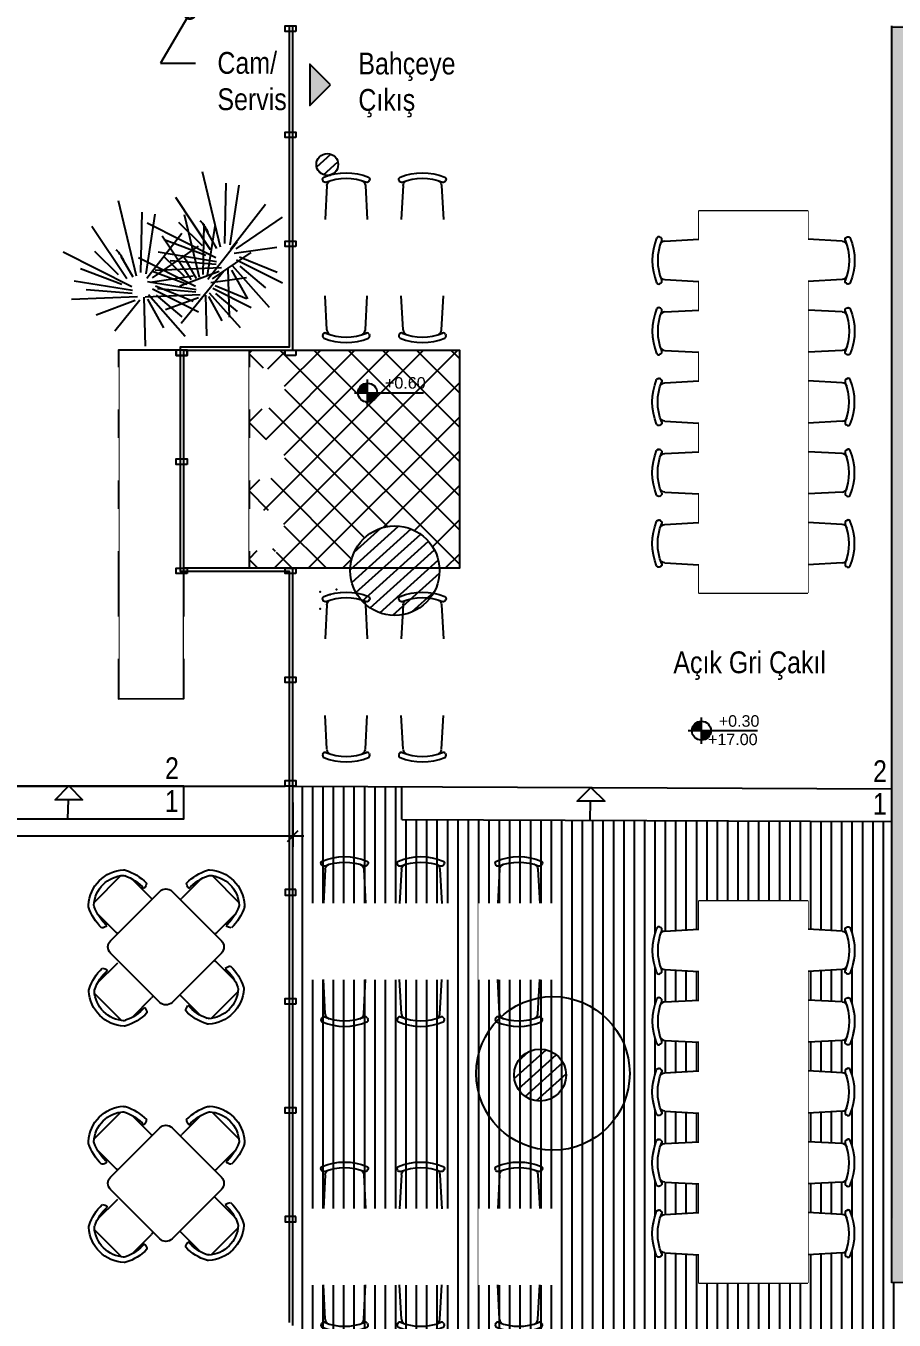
# Model space of a CAD drawing. Header units: millimetres. Extents: x 527230 to 534999, y 4569494 to 4575436.
# Drawn here: x 530086 to 530883, y 4571539 to 4572726 of the extents above; entities that cross this region are included whole.
import ezdxf
from ezdxf import colors
from ezdxf.entities.mleader import LeaderData, LeaderLine
from ezdxf.enums import TextEntityAlignment as Align
from ezdxf.math import Vec2, Vec3

# ---------------------------------------------------------------- set-up
doc = ezdxf.new("R2010")
doc.units = ezdxf.units.MM
doc.set_wipeout_variables(frame=1)
doc.layers.get('0').update_dxf_attribs({"lineweight": 0})
doc.layers.add('gor20', color=142, linetype='Continuous', lineweight=20)
for name, color, linetype in [('HM-A-Merdiven', 55, 'Continuous'), ('HM-A-MobilyaHareketli', 146, 'Continuous'), ('HM-A-MobilyaSabit', 33, 'Continuous'), ('HM-L-Agac', 76, 'Continuous'), ('HM-L-AgacMevcut', 63, 'Continuous'), ('HM-M-Cam', 10, 'Continuous'), ('HM-S-Ahsap', 42, 'Continuous'), ('HM-X-CizgiGorunusM', 9, 'Continuous'), ('HM-X-EtiketKot', 1, 'Continuous'), ('HM-X-EtiketMahal', 12, 'Continuous'), ('HM-X-TaramaGorunusArka', 250, 'Continuous'), ('HM-X-TaramaGorunusOn', 251, 'Continuous'), ('HM-X-Yazi', 61, 'Continuous')]:
    doc.layers.add(name, color=color, linetype=linetype)
doc.layers.add('HM-X-Olcu', color=7, linetype='Continuous', true_color=0xfa0000)
doc.styles.add('HM-100', font='arial.ttf', dxfattribs={"height": 20})
doc.linetypes.add('ZIGZAG', pattern='A,0.00254,-5.08,[131,ltypeshp.shx,S=5.08,R=0,X=-5.08,Y=0],-10.16,[131,ltypeshp.shx,S=5.08,R=180,X=5.08,Y=0],-5.08', length=20.32254)
doc.dimstyles.new('HM-100', dxfattribs={"dimscale": 100, "dimtxt": 20, "dimasz": 0.1, "dimexe": 0.1, "dimexo": 0.1, "dimgap": 0.1, "dimtad": 1, "dimdec": 0, "dimzin": 3, "dimdsep": 46, "dimtxsty": 'HM-100', "dimblk": 'OBLIQUE', "dimcen": 0, "dimdle": 0.1, "dimclrd": 256, "dimclre": 256, "dimclrt": 256, "dimadec": 1, "dimazin": 0, "dimtfac": 0.75, "dimtdec": 0, "dimtix": 1, "dimtmove": 2, "dimatfit": 2, "dimldrblk": 'DOT', "dimfxl": 1, "dimfrac": 1, "dimtolj": 1, "dimtzin": 0, "dimlwd": -1, "dimlwe": -1, "dimarcsym": 0})
pattern_1 = [(42, (12999.2995, 0), (-6.373469026, 7.078454463), [])]

# ---------------------------------------------------------------- blocks, each defined once
blk = doc.blocks.new('*U21')
for p, q in [((0, -151), (0, 151)), ((-151, 0), (643, 0))]:
    blk.add_line(p, q)
at = {"const_width": 109}
for points in [[(0, 54, 0.414214), (-54, 0, 0.414214)], [(0, -54, 0.414214), (54, 0, 0.414214)]]:
    blk.add_lwpolyline(points, format="xyb", dxfattribs=at)
blk.add_circle((0, 0), 109)
at = {"style": 'HM-100'}
for tag, p in [('%%P0.00', (666, 45)), ('-0.07', (645, -166))]:
    blk.add_attdef(tag, text='', height=132, dxfattribs=at).set_placement(p, align=Align.RIGHT)
blk = doc.blocks.new('4 kisilik kare masa')
at = {"linetype": 'Continuous'}
for p, q in [((14.7, 74.6), (-20.3, 74.6)), ((-25.2, 65.3), (-25.2, 40.4)), ((19.7, 65.5), (19.7, 40.4)), ((-79.7, 17.7), (-79.7, -17.2)), ((-70.6, 22.7), (-45.6, 22.7)), ((63.9, 22.5), (38.8, 22.5)), ((73, -17.5), (73, 17.4)), ((-70.5, -22.2), (-45.6, -22.2)), ((63.9, -22.5), (38.8, -22.5)), ((-26, -67.5), (-26, -42.4)), ((18.9, -67.3), (18.9, -42.4)), ((-21, -76.6), (13.9, -76.6))]:
    blk.add_line(p, q, dxfattribs=at)
blk.add_lwpolyline([(36.8, -33.2), (36.8, 30.8, 0.414214), (28.8, 38.8), (-35.2, 38.8, 0.414214), (-43.2, 30.8), (-43.2, -33.2, 0.414214), (-35.2, -41.2), (28.8, -41.2, 0.414214)], format="xyb", close=True)
for centre, radius, start, end in [((-2.8, 51.4), 34, 47.849, 132.151), ((14.2, 54.2), 46, 152.7553, 181.2424), ((14.2, 54.2), 41, 154.2293, 184.1971), ((-22.2, 72.9), 5, 132.151, 152.7553), ((-18.2, 69.8), 5, 130.0067, 154.2293), ((-2.8, 51.4), 29, 47.849, 132.151), ((12.7, 69.8), 5, 26.1795, 49.9514), ((-19.1, 54.2), 40.4, 355.7459, 26.1795), ((16.7, 72.9), 5, 27.6458, 47.849), ((-19.1, 54.2), 45.4, 358.7472, 27.6458), ((-26.5, 59.2), 8, 228.5518, 266.4874), ((21, 59.2), 8, 273.5607, 311.4877), ((-20.2, 40.4), 5, 180, 194.7901), ((14.7, 40.4), 5, 340.4236, 360), ((-78.1, 19.7), 5, 117.6458, 137.849), ((-59.3, -16.1), 45.4, 88.7472, 117.6458), ((-59.3, -16.1), 40.4, 85.7459, 116.1795), ((-64.3, 24), 8, 3.5607, 41.4877), ((57.6, 23.6), 8, 138.5518, 176.4874), ((52.6, -17), 41, 64.2293, 94.1971), ((52.6, -17), 46, 62.7553, 91.2424), ((71.3, 19.4), 5, 42.151, 62.7553), ((-56.6, 0.3), 34, 137.849, 222.151), ((-56.6, 0.3), 29, 137.849, 222.151), ((-75, 15.7), 5, 116.1795, 139.9514), ((-45.6, 17.7), 5, 61.4198, 90), ((38.8, 17.4), 5, 90, 113.7544), ((68.2, 15.4), 5, 40.0067, 64.2293), ((49.8, -0.1), 29, 317.849, 42.151), ((49.8, -0.1), 34, 317.849, 42.151), ((-78.1, -19.2), 5, 222.151, 242.7553), ((-59.3, 17.2), 46, 242.7553, 271.2424), ((-75, -15.2), 5, 220.0067, 244.2293), ((-59.3, 17.2), 41, 244.2293, 274.1971), ((-45.6, -17.2), 5, 270, 281.3582), ((38.8, -17.5), 5, 259.7652, 270), ((52.6, 16.3), 40.4, 265.7459, 296.1795), ((68.2, -15.5), 5, 296.1795, 319.9514), ((71.3, -19.5), 5, 297.6458, 317.849), ((-64.3, -23.4), 8, 318.5518, 356.4874), ((57.6, -23.8), 8, 183.5607, 221.4877), ((52.6, 16.3), 45.4, 268.7472, 297.6458), ((-21, -42.4), 5, 162.1635, 180), ((13.9, -42.4), 5, 360, 13.9103), ((-27.3, -61.2), 8, 93.5607, 131.4877), ((12.8, -56.2), 45.4, 178.7472, 207.6458), ((12.8, -56.2), 40.4, 175.7459, 206.1795), ((-20.5, -56.2), 41, 334.2293, 4.1971), ((-20.5, -56.2), 46, 332.7553, 1.2424), ((20.2, -61.2), 8, 48.5518, 86.4874), ((-23, -74.9), 5, 207.6458, 227.849), ((-3.5, -53.4), 34, 227.849, 312.151), ((-19, -71.8), 5, 206.1795, 229.9514), ((-3.5, -53.4), 29, 227.849, 312.151), ((11.9, -71.8), 5, 310.0067, 334.2293), ((15.9, -74.9), 5, 312.151, 332.7553)]:
    blk.add_arc(centre, radius, start, end, dxfattribs=at)
blk = doc.blocks.new('10x5')
blk.add_lwpolyline([(125100.482784, -29564.913298), (125090.482784, -29564.913298), (125090.482784, -29569.913298), (125100.482784, -29569.913298)], close=True)
blk = doc.blocks.new('_DotSmall')
at = {"layer": 'gor20', "color": 0, "const_width": 0.5}
blk.add_lwpolyline([(-0.0625, 0, 1), (0.0625, 0, 1)], format="xyb", close=True, dxfattribs=at)
blk = doc.blocks.new('agac2')
for p, q in [((3334.01, -7981.29), (3333.42, -7931.07)), ((3330.76, -7975.97), (3310.1, -7940.52)), ((3326.33, -7980.99), (3287.37, -7948.79)), ((3330.76, -7970.06), (3323.97, -7949.38)), ((3335.48, -7974.79), (3338.14, -7945.84)), ((3336.07, -7982.76), (3347.29, -7945.84)), ((3338.14, -7987.49), (3358.8, -7949.38)), ((3337.85, -7983.35), (3348.77, -7955.29)), ((3323.09, -7982.47), (3287.08, -7965.93)), ((3328.1, -7979.22), (3319.25, -7966.22)), ((3322.2, -7986.01), (3284.71, -7974.2)), ((3341.09, -7987.19), (3360.87, -7968.29)), ((3339.62, -7989.85), (3365, -7983.95)), ((3324.56, -7987.49), (3288.26, -7995.17)), ((3322.79, -7990.74), (3290.91, -8008.76)), ((3326.04, -7990.74), (3310.1, -8014.08)), ((3336.66, -7991.33), (3365, -8006.1)), ((3326.63, -7994.88), (3324.86, -8021.46)), ((3329.29, -7993.99), (3329.58, -8027.66)), ((3331.94, -7997.83), (3337.26, -8019.1)), ((3333.71, -7993.1), (3347.59, -8026.78)), ((3336.66, -7993.99), (3349.06, -8011.71))]:
    blk.add_line(p, q)
at = {"linetype": 'ZIGZAG'}
blk.add_arc((3334.61, -7956.24), 18.53, 195.72618, 225.02927, dxfattribs=at)
blk = doc.blocks.new('dfgdfgfd')
for p, q in [((70174.1, -6848.9), (70172.4, -6817.6)), ((70209.4, -6848.9), (70211.1, -6817.6)), ((70170.7, -6852.9), (70170.2, -6853.8)), ((70212.9, -6852.9), (70213.3, -6853.8))]:
    blk.add_line(p, q)
for centre, radius, start, end in [((70172.5, -6853.7), 2, 67.7783, 155.5308), ((70191.8, -6806.5), 49, 247.7783, 292.2217), ((70179.1, -6848.7), 5, 183.0713, 253.239), ((70204.4, -6848.7), 5, 286.761, 356.9287), ((70211, -6853.7), 2, 24.4692, 112.2217), ((70172.1, -6854.6), 2, 155.5308, 247.7351), ((70191.8, -6806.5), 54, 247.7351, 292.2649), ((70211.5, -6854.6), 2, 292.2649, 24.4692)]:
    blk.add_arc(centre, radius, start, end)
blk = doc.blocks.new('_OBLIQUE')
at = {"color": 0, "linetype": 'ByBlock'}
blk.add_line((-0.5, -0.5), (0.5, 0.5), dxfattribs=at)
blk = doc.blocks.new('*D30')
at = {"layer": 'Defpoints', "color": 0, "transparency": 16777216}
for p in [(529631.1, 4572023.5), (530331.1, 4572023.5), (530331.1, 4571982.8)]:
    blk.add_point(p, dxfattribs=at)
at = {"layer": 'HM-X-Olcu', "transparency": 16777216}
for p, q in [((529631.1, 4572013.5), (529631.1, 4571972.8)), ((530331.1, 4572013.5), (530331.1, 4571972.8)), ((529621.1, 4571982.8), (530341.1, 4571982.8))]:
    blk.add_line(p, q, dxfattribs=at)
at = {"layer": 'HM-X-Olcu', "transparency": 16777216, "xscale": 10, "yscale": 10, "zscale": 10, "rotation": 180}
blk.add_blockref('_OBLIQUE', (529631.1, 4571982.8), dxfattribs=at)
at = {"layer": 'HM-X-Olcu', "transparency": 16777216, "xscale": 10, "yscale": 10, "zscale": 10}
blk.add_blockref('_OBLIQUE', (530331.1, 4571982.8), dxfattribs=at)
at = {"layer": 'HM-X-Olcu', "transparency": 16777216, "insert": (529981.1, 4572003), "char_height": 20, "attachment_point": 5, "style": 'HM-100'}
blk.add_mtext('\\A1;700 ', dxfattribs=at)
blk = doc.blocks.new('_Dot')
at = {"color": 0, "linetype": 'ByBlock', "lineweight": -2}
blk.add_line((-0.5, 0), (-1, 0), dxfattribs=at)
at = {"color": 0, "linetype": 'ByBlock', "const_width": 0.5}
blk.add_lwpolyline([(-0.25, 0, 1), (0.25, 0, 1)], format="xyb", close=True, dxfattribs=at)

msp = doc.modelspace()

# ---------------------------------------------------------------- hatches: boundary and pattern name
at = {"layer": 'HM-L-AgacMevcut'}
h = msp.add_hatch(dxfattribs=at)
h.set_pattern_fill('ANSI31', color=256, scale=3, angle=357)
h.set_pattern_definition(pattern_1)
edge = h.paths.add_edge_path()
edge.add_arc((530362.8, 4572598.9), 9.99, 0, 360)
h = msp.add_hatch(dxfattribs=at)
h.set_pattern_fill('ANSI31', color=256, scale=3, angle=357)
h.set_pattern_definition(pattern_1)
edge = h.paths.add_edge_path()
edge.add_arc((530424.8, 4572226.2), 41, 0, 360)
h = msp.add_hatch(dxfattribs=at)
h.set_pattern_fill('ANSI31', color=256, scale=3, angle=357)
h.set_pattern_definition(pattern_1)
edge = h.paths.add_edge_path()
edge.add_arc((530558.1, 4571763.4), 23.9, 0, 360)
at = {"layer": 'HM-X-EtiketMahal'}
h = msp.add_hatch(color=256, dxfattribs=at)
h.dxf.hatch_style = 1
h.paths.add_polyline_path([(530365.7, 4572671.9), (530346.8, 4572690.9), (530346.8, 4572653)])
at = {"layer": 'HM-X-TaramaGorunusArka'}
h = msp.add_hatch(dxfattribs=at)
h.set_pattern_fill('CROSS', color=256)
h.set_pattern_definition([(0, (5064.75, 0), (6.35, 6.35), [3.175, -9.525]), (90, (5066.338, -1.5875), (-6.35, 6.35), [3.175, -9.525])])
h.paths.add_polyline_path([(531467.8, 4572732.1), (531062.3, 4572727), (530881.1, 4572726.1), (530882, 4571572.9), (531411.8, 4571573.3), (531461.8, 4571569)])
h.paths.add_polyline_path([(531284.2, 4572130.8), (531284.2, 4572568), (531064.2, 4572568), (531064.2, 4572130.8)], flags=16)
at = {"layer": 'HM-X-TaramaGorunusOn'}
h = msp.add_hatch(dxfattribs=at)
h.set_pattern_fill('LINE', color=256, scale=3, angle=90)
h.set_pattern_definition([(90, (5064.75, 0), (-9.525, 6e-16), [])])
h.paths.add_polyline_path([(530331.1, 4572028.5), (530431.1, 4572028.5), (530431.1, 4571997.9), (530881.1, 4571995.9), (530881.4, 4571572.9), (531411.7, 4571572.9), (531411.9, 4571346.2), (531355, 4571346.2), (531355.3, 4571301.9), (531333, 4571301.7), (531335.6, 4571204.4), (531356.6, 4571204.4), (531357.9, 4571105.4), (531385, 4571105.8), (531385, 4571002.2), (531360.6, 4571001.5), (531361.1, 4570981.5), (531131.3, 4570981.5), (531131.1, 4571326.1), (531134.1, 4571326.1), (531134.1, 4571331.1), (530728.1, 4571331.1), (530726.8, 4571278.5), (530701.7, 4571278.5), (530701.7, 4571327.4), (530484.9, 4571331.4), (530477.3, 4571375), (530448.2, 4571399.9), (530406.6, 4571406.1), (530367.3, 4571391.5), (530341.5, 4571351.9), (530336.7, 4571326.7), (530234, 4571331), (530234, 4571528.5), (530334, 4571528.5)])

# ---------------------------------------------------------------- linework, layer by layer
at = {"layer": 'HM-A-Merdiven'}
for p, q in [((529938.1, 4572028.5), (530324, 4572028.5)), ((530431.1, 4571997.9), (530431.1, 4572028.1)), ((530124.6, 4571998.5), (530125.1, 4572016)), ((530604, 4571997.1), (530604.5, 4572014.7))]:
    msp.add_line(p, q, dxfattribs=at)
for points in [[(530881.1, 4571572.9), (530881.1, 4572726.1)], [(530331.1, 4572028.5), (530881.1, 4572025.9)], [(530431.1, 4571997.9), (530881.1, 4571995.9)], [(531411.8, 4571573.3), (530881.1, 4571572.9)]]:
    msp.add_lwpolyline(points, dxfattribs=at)
for points in [[(530018.1, 4571998.5), (530231.1, 4571998.5), (530231.1, 4572028.5), (530018.1, 4572028.5)], [(530125.4, 4572028.7), (530138.1, 4572016), (530112.8, 4572016)], [(530604.8, 4572027.3), (530617.5, 4572014.7), (530592.2, 4572014.7)]]:
    msp.add_lwpolyline(points, close=True, dxfattribs=at)
at = {"layer": 'HM-A-MobilyaSabit'}
for points in [[(530231.1, 4572428.5), (530171.1, 4572428.5), (530171.1, 4572108.5), (530231.1, 4572108.8)], [(530231.1, 4572428.5), (530291.1, 4572428.5), (530291.1, 4572228.5), (530231.1, 4572228.8)]]:
    msp.add_lwpolyline(points, close=True, dxfattribs=at)
at = {"layer": 'HM-L-AgacMevcut'}
for centre, radius in [((530362.8, 4572598.9), 9.99), ((530424.8, 4572226.2), 41), ((530558.1, 4571763.4), 23.9)]:
    msp.add_circle(centre, radius, dxfattribs=at)
for p in [(530356.1, 4572591.5), (530365.3, 4572589.2), (530371.3, 4572593.5), (530356.1, 4572206.7), (530365.3, 4572204.4), (530371.3, 4572208.8), (530356.1, 4572191.2)]:
    msp.add_point(p, dxfattribs=at)
at = {"layer": 'HM-M-Cam'}
for points in [[(530328.1, 4571536.5), (530328.1, 4572225.5), (530228.1, 4572225.5), (530228.1, 4572431.5), (530328.1, 4572431.5), (530328.1, 4572726.1), (530328.1, 4572726.1)], [(530331.1, 4571533.5), (530331.1, 4572228.5), (530231.1, 4572228.5), (530231.1, 4572428.5), (530331.1, 4572428.5), (530331.1, 4572726.1), (530331.1, 4572726.1)]]:
    msp.add_lwpolyline(points, dxfattribs=at)
at = {"layer": 'HM-X-CizgiGorunusM'}
msp.add_lwpolyline([(530331.1, 4572428.5), (530484, 4572428.5), (530484, 4572228.5), (530331.1, 4572228.5)], dxfattribs=at)
msp.add_circle((530569.9, 4571764.9), 70.5, dxfattribs=at)
at = {"layer": 'HM-X-EtiketMahal'}
msp.add_lwpolyline([(530365.7, 4572671.9), (530346.8, 4572690.9), (530346.8, 4572653)], close=True, dxfattribs=at)
at = {"layer": 'HM-X-TaramaGorunusOn'}
msp.add_line((531062.3, 4572727), (530881.1, 4572724.7), dxfattribs=at)

# ---------------------------------------------------------------- block references
at = {"layer": 'HM-A-MobilyaSabit'}
for name, p in [('dfgdfgfd', (460188.3, 4579296)), ('10x5', (405133.5, 4601993.5)), ('dfgdfgfd', (460188.3, 4578911.2))]:
    msp.add_blockref(name, p, dxfattribs=at)
at = {"layer": 'HM-A-MobilyaSabit', "xscale": -1}
for name, p, rotation in [('10x5', (405133.5, 4542858.8), 180), ('10x5', (405133.5, 4542658.6), 180), ('4 kisilik kare masa', (530217.7, 4571882.4), 225.0000000000013), ('4 kisilik kare masa', (530217.7, 4571665.5), 225.0000000000013)]:
    msp.add_blockref(name, p, dxfattribs=dict(at, rotation=rotation))
at = {"layer": 'HM-L-Agac', "extrusion": (0, 0, -1), "rotation": 296.0386328525842}
for p, xscale, yscale, zscale in [((-522246.9, 4581638.1), 1.40399999999953, 1.40399999999953, -1.403999999999999), ((-523563.9, 4580091), 1.169999999999609, 1.169999999999609, -1.169999999999999)]:
    msp.add_blockref('agac2', p, dxfattribs=dict(at, xscale=xscale, yscale=yscale, zscale=zscale))
at = {"layer": 'HM-S-Ahsap', "xscale": -1, "rotation": 180}
for p in [(405233.5, 4543156.1), (405233.5, 4543058.6), (405233.5, 4542958.6), (405233.5, 4542858.6), (405133.5, 4542758.8), (405133.5, 4542658.6), (405233.5, 4542658.6), (405233.5, 4542558.6), (405233.5, 4542463.6), (405233.5, 4542263.6), (405233.5, 4542163.6)]:
    msp.add_blockref('10x5', p, dxfattribs=at)
at = {"layer": 'HM-S-Ahsap'}
for p in [(405233.5, 4601498.5), (405233.5, 4601198.5)]:
    msp.add_blockref('10x5', p, dxfattribs=at)
at = {"layer": 'HM-X-EtiketKot'}
ref = msp.add_blockref('*U21', (530399.8, 4572389.5), dxfattribs=dict(at, xscale=0.08000000000000002, yscale=0.08000000000000002, zscale=0.08000000000000002))
ref.add_attrib('%%P0.00', '+0.60', dxfattribs={"layer": '0', "height": 10.58, "style": 'HM-100'}).set_placement((530453.1, 4572393.2), align=Align.RIGHT)
at = {"layer": 'HM-X-EtiketKot', "xscale": 0.08000000000000002, "yscale": 0.08000000000000002, "zscale": 0.08000000000000002}
msp.add_blockref('*U21', (530706.2, 4572079.4), dxfattribs=at).add_auto_attribs({'-0.07': '+17.00', '%%P0.00': '+0.30'})

# ---------------------------------------------------------------- texts
at = {"layer": 'HM-X-Yazi', "char_height": 20, "attachment_point": 1, "style": 'HM-100'}
for s, insert in [('{\\fArial Narrow|b0|i0|c0|p0;Bahçeye \\PÇıkış}', (530391.3, 4572701.5)), ('{\\fArial Narrow|b0|i0|c0|p0;Açık Gri Çakıl}', (530680.5, 4572152.1)), ('{\\fArial Narrow|b0|i0|c0|p0;2}', (530213.8, 4572054.9)), ('{\\fArial Narrow|b0|i0|c0|p0;2}', (530863.8, 4572052.2)), ('{\\fArial Narrow|b0|i0|c0|p0;1}', (530213.6, 4572024.8)), ('{\\fArial Narrow|b0|i0|c0|p0;1}', (530863.6, 4572022.2))]:
    msp.add_mtext(s, dxfattribs=dict(at, insert=insert))

# ---------------------------------------------------------------- dimensions: what is measured, and where the dimension line sits
at = {"layer": 'HM-X-Olcu'}
dim = msp.add_linear_dim(base=(530331.1, 4571982.8), p1=(529631.1, 4572023.5), p2=(530331.1, 4572023.5), dimstyle='HM-100', override={"dimpost": ' '}, dxfattribs=at)
dim.commit()
dim.dimension.update_dxf_attribs({"geometry": '*D30', "text_midpoint": (529981.1, 4572003)})

# ---------------------------------------------------------------- leaders
at = {"layer": 'HM-X-Yazi'}
ml = msp.add_multileader_mtext('Standard', dxfattribs=at)
ml.set_content('{\\fArial Narrow|b0|i0|c0|p0;Cam/\\PServis}', color=256, style='HM-100')
ml.set_leader_properties()
ml.set_arrow_properties(name='DOTSMALL')
ml.build(insert=Vec2(0, 0))
ml.multileader.update_dxf_attribs({"arrow_head_size": 20, "scale": 100})
ctx = ml.context
ctx.base_point, ctx.scale, ctx.char_height, ctx.arrow_head_size, ctx.landing_gap_size, ctx.plane_origin = Vec3(530241.9, 4572691.9), 100, 20, 20, 20, Vec3(531975.6, 4572580)
notes = []
notes.append((ctx, [(1, (1, 1, 0), (530209.5, 4572691.9), (1, 0), 32.4, [(0, [(530236.6, 4572737.7)], 0, [])])]))
ctx.mtext.insert, ctx.mtext.flow_direction = Vec3(530261.9, 4572702.1), 5
for ctx, leaders in notes:
    for number, flags, end, landing, length, lines in leaders:
        leader = LeaderData()
        leader.index, (leader.has_last_leader_line, leader.has_dogleg_vector, leader.attachment_direction) = number, flags
        leader.last_leader_point, leader.dogleg_vector, leader.dogleg_length = Vec3(end), Vec3(landing), length
        for number, points, colour, breaks in lines:
            line = LeaderLine()
            line.index, line.vertices, line.color, line.breaks = number, Vec3.list(points), colors.encode_raw_color(colour), breaks
            leader.lines.append(line)
        ctx.leaders.append(leader)

# ---------------------------------------------------------------- wipeouts: each hides what was drawn before it
for points, layer in [([(530804, 4572465.3), (530835.3, 4572463.7), (530838.1, 4572462.6), (530839.8, 4572460.1), (530838.2, 4572464.5), (530838.2, 4572466), (530839.3, 4572467.1), (530841.7, 4572467.5), (530842.9, 4572466.4), (530846.9, 4572446), (530842.9, 4572425.5), (530841.7, 4572424.4), (530840.2, 4572424.5), (530838.2, 4572426), (530838.2, 4572427.5), (530839.8, 4572431.9), (530838.1, 4572429.4), (530838.1, 4572429.4), (530835.3, 4572428.3), (530819.6, 4572427.5), (530804, 4572426.6)], 'HM-A-MobilyaHareketli'), ([(530804, 4572400.3), (530835.3, 4572398.7), (530838.1, 4572397.6), (530839.8, 4572395.1), (530838.2, 4572399.5), (530838.2, 4572401), (530839.3, 4572402.1), (530841.7, 4572402.5), (530842.9, 4572401.4), (530846.9, 4572381), (530842.9, 4572360.5), (530841.7, 4572359.4), (530840.2, 4572359.5), (530838.2, 4572361), (530838.2, 4572362.5), (530839.8, 4572366.9), (530838.1, 4572364.4), (530838.1, 4572364.4), (530835.3, 4572363.3), (530819.6, 4572362.5), (530804, 4572361.6)], 'HM-A-MobilyaHareketli'), ([(530804, 4572335.3), (530835.3, 4572333.7), (530838.1, 4572332.6), (530839.8, 4572330.1), (530838.2, 4572334.5), (530838.2, 4572336), (530839.3, 4572337.1), (530841.7, 4572337.5), (530842.9, 4572336.4), (530846.9, 4572316), (530842.9, 4572295.5), (530841.7, 4572294.4), (530840.2, 4572294.5), (530838.2, 4572296), (530838.2, 4572297.5), (530839.8, 4572301.9), (530838.1, 4572299.4), (530838.1, 4572299.4), (530835.3, 4572298.3), (530819.6, 4572297.5), (530804, 4572296.6)], 'HM-A-MobilyaHareketli'), ([(530804, 4572270.3), (530835.3, 4572268.7), (530838.1, 4572267.6), (530839.8, 4572265.1), (530838.2, 4572269.5), (530838.2, 4572271), (530839.3, 4572272.1), (530841.7, 4572272.5), (530842.9, 4572271.4), (530846.9, 4572251), (530842.9, 4572230.5), (530841.7, 4572229.4), (530840.2, 4572229.5), (530838.2, 4572231), (530838.2, 4572232.5), (530839.8, 4572236.9), (530838.1, 4572234.4), (530838.1, 4572234.4), (530835.3, 4572233.3), (530819.6, 4572232.5), (530804, 4572231.6)], 'HM-A-MobilyaHareketli'), ([(530482.8, 4572478.4), (530482.8, 4572548.4), (530412.8, 4572548.4), (530412.8, 4572478.4)], 'HM-A-MobilyaSabit'), ([(530482.8, 4572093.6), (530482.8, 4572163.6), (530412.8, 4572163.6), (530412.8, 4572093.6)], 'HM-A-MobilyaSabit')]:
    msp.add_wipeout(points).dxf.layer = layer

# ---------------------------------------------------------------- next in the draw order: linework, layer by layer
at = {"layer": 'HM-A-MobilyaSabit'}
msp.add_lwpolyline([(530804, 4572206), (530804, 4572556), (530704, 4572556), (530704, 4572206)], close=True, dxfattribs=at)

# ---------------------------------------------------------------- next in the draw order: block references
at = {"layer": 'HM-A-MobilyaHareketli', "xscale": -1, "rotation": 89.99999999973159}
msp.add_blockref('dfgdfgfd', (523986.4, 4642637.7), dxfattribs=at)
at = {"layer": 'HM-A-MobilyaHareketli', "rotation": 90.00000000000001}
for p in [(523986.4, 4502189.2), (523986.4, 4502124.2), (523986.4, 4502059.2)]:
    msp.add_blockref('dfgdfgfd', p, dxfattribs=at)
at = {"layer": 'HM-A-MobilyaSabit'}
for p in [(460258.3, 4579296), (460258.3, 4578911.2)]:
    msp.add_blockref('dfgdfgfd', p, dxfattribs=at)

# ---------------------------------------------------------------- next in the draw order: wipeouts: each hides what was drawn before it
for points, layer in [([(530804, 4571832.2), (530835.3, 4571830.5), (530838.1, 4571829.5), (530839.8, 4571827), (530838.2, 4571831.4), (530838.2, 4571832.9), (530839.3, 4571834), (530841.7, 4571834.4), (530842.9, 4571833.3), (530846.9, 4571812.9), (530842.9, 4571792.4), (530841.7, 4571791.3), (530840.2, 4571791.3), (530838.2, 4571792.8), (530838.2, 4571794.3), (530839.8, 4571798.7), (530838.1, 4571796.2), (530838.1, 4571796.2), (530835.3, 4571795.2), (530819.6, 4571794.3), (530804, 4571793.5)], 'HM-A-MobilyaHareketli'), ([(530804, 4571767.2), (530835.3, 4571765.5), (530838.1, 4571764.5), (530839.8, 4571762), (530838.2, 4571766.4), (530838.2, 4571767.9), (530839.3, 4571769), (530841.7, 4571769.4), (530842.9, 4571768.3), (530846.9, 4571747.9), (530842.9, 4571727.4), (530841.7, 4571726.3), (530840.2, 4571726.3), (530838.2, 4571727.8), (530838.2, 4571729.3), (530839.8, 4571733.7), (530838.1, 4571731.2), (530838.1, 4571731.2), (530835.3, 4571730.2), (530819.6, 4571729.3), (530804, 4571728.5)], 'HM-A-MobilyaHareketli'), ([(530804, 4571702.2), (530835.3, 4571700.5), (530838.1, 4571699.5), (530839.8, 4571697), (530838.2, 4571701.4), (530838.2, 4571702.9), (530839.3, 4571704), (530841.7, 4571704.4), (530842.9, 4571703.3), (530846.9, 4571682.9), (530842.9, 4571662.4), (530841.7, 4571661.3), (530840.2, 4571661.3), (530838.2, 4571662.8), (530838.2, 4571664.3), (530839.8, 4571668.7), (530838.1, 4571666.2), (530838.1, 4571666.2), (530835.3, 4571665.2), (530819.6, 4571664.3), (530804, 4571663.5)], 'HM-A-MobilyaHareketli'), ([(530804, 4571637.2), (530835.3, 4571635.5), (530838.1, 4571634.5), (530839.8, 4571632), (530838.2, 4571636.4), (530838.2, 4571637.9), (530839.3, 4571639), (530841.7, 4571639.4), (530842.9, 4571638.3), (530846.9, 4571617.9), (530842.9, 4571597.4), (530841.7, 4571596.3), (530840.2, 4571596.3), (530838.2, 4571597.8), (530838.2, 4571599.3), (530839.8, 4571603.7), (530838.1, 4571601.2), (530838.1, 4571601.2), (530835.3, 4571600.2), (530819.6, 4571599.3), (530804, 4571598.5)], 'HM-A-MobilyaHareketli'), ([(530171.1, 4572412.9), (530139.8, 4572411.2), (530137, 4572410.2), (530135.3, 4572407.7), (530136.9, 4572412.1), (530136.9, 4572413.6), (530135.8, 4572414.7), (530133.4, 4572415.1), (530132.2, 4572414), (530128.2, 4572393.5), (530132.2, 4572373.1), (530133.4, 4572372), (530134.9, 4572372), (530136.9, 4572373.5), (530136.9, 4572375), (530135.3, 4572379.4), (530137, 4572376.9), (530137, 4572376.9), (530139.8, 4572375.9), (530155.5, 4572375), (530171.1, 4572374.2)], 'HM-A-MobilyaSabit'), ([(530291.1, 4572412.9), (530312.4, 4572411.2), (530315.2, 4572410.2), (530316.9, 4572407.7), (530315.3, 4572412.1), (530315.3, 4572413.6), (530316.4, 4572414.7), (530318.8, 4572415.1), (530319.9, 4572414), (530324, 4572393.5), (530319.9, 4572373.1), (530318.8, 4572372), (530317.3, 4572372), (530315.3, 4572373.5), (530315.3, 4572375), (530316.9, 4572379.4), (530315.2, 4572376.9), (530315.2, 4572376.9), (530312.4, 4572375.9), (530306.7, 4572375), (530291.1, 4572374.2)], 'HM-A-MobilyaSabit'), ([(530171.1, 4572347.9), (530139.8, 4572346.2), (530137, 4572345.2), (530135.3, 4572342.7), (530136.9, 4572347.1), (530136.9, 4572348.6), (530135.8, 4572349.7), (530133.4, 4572350.1), (530132.2, 4572349), (530128.2, 4572328.5), (530132.2, 4572308.1), (530133.4, 4572307), (530134.9, 4572307), (530136.9, 4572308.5), (530136.9, 4572310), (530135.3, 4572314.4), (530137, 4572311.9), (530137, 4572311.9), (530139.8, 4572310.9), (530155.5, 4572310), (530171.1, 4572309.2)], 'HM-A-MobilyaSabit'), ([(530291.1, 4572347.9), (530312.4, 4572346.2), (530315.2, 4572345.2), (530316.9, 4572342.7), (530315.3, 4572347.1), (530315.3, 4572348.6), (530316.4, 4572349.7), (530318.8, 4572350.1), (530319.9, 4572349), (530324, 4572328.5), (530319.9, 4572308.1), (530318.8, 4572307), (530317.3, 4572307), (530315.3, 4572308.5), (530315.3, 4572310), (530316.9, 4572314.4), (530315.2, 4572311.9), (530315.2, 4572311.9), (530312.4, 4572310.9), (530306.7, 4572310), (530291.1, 4572309.2)], 'HM-A-MobilyaSabit'), ([(530171.1, 4572282.9), (530139.8, 4572281.2), (530137, 4572280.2), (530135.3, 4572277.7), (530136.9, 4572282.1), (530136.9, 4572283.6), (530135.8, 4572284.7), (530133.4, 4572285.1), (530132.2, 4572284), (530128.2, 4572263.5), (530132.2, 4572243.1), (530133.4, 4572242), (530134.9, 4572242), (530136.9, 4572243.5), (530136.9, 4572245), (530135.3, 4572249.4), (530137, 4572246.9), (530137, 4572246.9), (530139.8, 4572245.9), (530155.5, 4572245), (530171.1, 4572244.2)], 'HM-A-MobilyaSabit'), ([(530291.1, 4572282.9), (530312.4, 4572281.2), (530315.2, 4572280.2), (530316.9, 4572277.7), (530315.3, 4572282.1), (530315.3, 4572283.6), (530316.4, 4572284.7), (530318.8, 4572285.1), (530319.9, 4572284), (530324, 4572263.5), (530319.9, 4572243.1), (530318.8, 4572242), (530317.3, 4572242), (530315.3, 4572243.5), (530315.3, 4572245), (530316.9, 4572249.4), (530315.2, 4572246.9), (530315.2, 4572246.9), (530312.4, 4572245.9), (530306.7, 4572245), (530291.1, 4572244.2)], 'HM-A-MobilyaSabit'), ([(530171.1, 4572184), (530139.8, 4572182.3), (530137, 4572181.3), (530135.3, 4572178.8), (530136.9, 4572183.2), (530136.9, 4572184.7), (530135.8, 4572185.8), (530133.4, 4572186.2), (530132.2, 4572185.1), (530128.2, 4572164.7), (530132.2, 4572144.2), (530133.4, 4572143.1), (530134.9, 4572143.1), (530136.9, 4572144.6), (530136.9, 4572146.1), (530135.3, 4572150.5), (530137, 4572148), (530137, 4572148), (530139.8, 4572147), (530155.5, 4572146.1), (530171.1, 4572145.3)], 'HM-A-MobilyaSabit'), ([(530231.1, 4572184), (530262.4, 4572182.3), (530265.2, 4572181.3), (530266.9, 4572178.8), (530265.3, 4572183.2), (530265.3, 4572184.7), (530266.4, 4572185.8), (530268.8, 4572186.2), (530269.9, 4572185.1), (530274, 4572164.7), (530269.9, 4572144.2), (530268.8, 4572143.1), (530267.3, 4572143.1), (530265.3, 4572144.6), (530265.3, 4572146.1), (530266.9, 4572150.5), (530265.2, 4572148), (530265.2, 4572148), (530262.4, 4572147), (530246.7, 4572146.1), (530231.1, 4572145.3)], 'HM-A-MobilyaSabit'), ([(530411.3, 4571920.9), (530411.3, 4571850.9), (530341.3, 4571850.9), (530341.3, 4571920.9)], 'HM-A-MobilyaSabit'), ([(530571.3, 4571920.9), (530571.3, 4571850.9), (530501.3, 4571850.9), (530501.3, 4571920.9)], 'HM-A-MobilyaSabit'), ([(530411.3, 4571640.8), (530411.3, 4571570.8), (530341.3, 4571570.8), (530341.3, 4571640.8)], 'HM-A-MobilyaSabit'), ([(530571.3, 4571640.8), (530571.3, 4571570.8), (530501.3, 4571570.8), (530501.3, 4571640.8)], 'HM-A-MobilyaSabit')]:
    msp.add_wipeout(points).dxf.layer = layer

# ---------------------------------------------------------------- next in the draw order: hatches: boundary and pattern name
at = {"layer": 'HM-X-TaramaGorunusOn'}
h = msp.add_hatch(dxfattribs=at)
h.set_pattern_fill('ANSI37', color=256, scale=7)
h.set_pattern_definition([(45, (5064.75, 0), (-15.71544821, 15.71544821), []), (135, (5064.75, 0), (-15.71544821, -15.71544821), [])])
h.paths.add_polyline_path([(530484, 4572428.5), (530334, 4572428.5), (530334, 4572423.5), (530324, 4572423.5), (530324, 4572428.5), (530291.1, 4572428.5), (530291.1, 4572412.9), (530312.4, 4572411.2), (530316.1, 4572409.8), (530315.3, 4572412.1), (530315.3, 4572413.6), (530316.4, 4572414.7), (530318.8, 4572415.1), (530319.9, 4572414), (530324, 4572393.5), (530319.9, 4572373.1), (530318.8, 4572372), (530317.3, 4572372), (530315.3, 4572373.5), (530315.3, 4572375), (530316.9, 4572379.4), (530315.2, 4572376.9), (530312.4, 4572375.9), (530306.7, 4572375), (530291.1, 4572374.2), (530291.1, 4572347.9), (530312.4, 4572346.2), (530316.1, 4572344.8), (530315.3, 4572347.1), (530315.3, 4572348.6), (530316.4, 4572349.7), (530318.8, 4572350.1), (530319.9, 4572349), (530324, 4572328.5), (530319.9, 4572308.1), (530318.8, 4572307), (530317.3, 4572307), (530315.3, 4572308.5), (530315.3, 4572310), (530316.9, 4572314.4), (530315.2, 4572311.9), (530312.4, 4572310.9), (530306.7, 4572310), (530291.1, 4572309.2), (530291.1, 4572282.9), (530312.4, 4572281.2), (530316.1, 4572279.8), (530315.3, 4572282.1), (530315.3, 4572283.6), (530316.4, 4572284.7), (530318.8, 4572285.1), (530319.9, 4572284), (530324, 4572263.5), (530319.9, 4572243.1), (530318.8, 4572242), (530317.3, 4572242), (530315.3, 4572243.5), (530315.3, 4572245), (530316.9, 4572249.4), (530315.2, 4572246.9), (530312.4, 4572245.9), (530306.7, 4572245), (530291.1, 4572244.2), (530291.1, 4572228.5), (530331.1, 4572228.5), (530383.8, 4572228.5, -0.943948), (530465.7, 4572228.5), (530484, 4572228.5)])
h.paths.add_polyline_path([(530391.2, 4572389.5, -1), (530408.5, 4572389.5, -1)], flags=16)
h.paths.add_polyline_path([(530399.8, 4572389.5), (530395.5, 4572389.5, -0.414214), (530399.8, 4572393.9), (530399.8, 4572389.5), (530404.2, 4572389.5, -0.414214), (530399.8, 4572385.2)], flags=0)

# ---------------------------------------------------------------- next in the draw order: linework, layer by layer
at = {"layer": 'HM-A-MobilyaSabit'}
msp.add_lwpolyline([(530804, 4571572.9), (530804, 4571922.9), (530704, 4571922.9), (530704, 4571572.9)], close=True, dxfattribs=at)

# ---------------------------------------------------------------- next in the draw order: block references
at = {"layer": 'HM-A-MobilyaHareketli', "xscale": -1, "rotation": 89.99999999973159}
msp.add_blockref('dfgdfgfd', (523986.4, 4642004.6), dxfattribs=at)
at = {"layer": 'HM-A-MobilyaHareketli', "rotation": 90.00000000000001}
for p in [(523986.4, 4501556.1), (523986.4, 4501491.1), (523986.4, 4501426.1)]:
    msp.add_blockref('dfgdfgfd', p, dxfattribs=at)
at = {"layer": 'HM-A-MobilyaSabit', "xscale": -1, "rotation": 180}
for p in [(460186.8, 4565103.3), (460346.8, 4565103.3), (460186.8, 4564823.1), (460346.8, 4564823.1)]:
    msp.add_blockref('dfgdfgfd', p, dxfattribs=at)
at = {"layer": 'HM-L-Agac', "extrusion": (0, 0, -1), "xscale": 1.40399999999953, "yscale": 1.40399999999953, "zscale": -1.403999999999999, "rotation": 296.0386328525842}
msp.add_blockref('agac2', (-522169.9, 4581611.5), dxfattribs=at)

# ---------------------------------------------------------------- next in the draw order: wipeouts: each hides what was drawn before it
for points, layer in [([(530704, 4572530.3), (530672.7, 4572528.7), (530669.9, 4572527.6), (530668.2, 4572525.1), (530669.8, 4572529.5), (530669.8, 4572531), (530668.7, 4572532.1), (530666.3, 4572532.5), (530665.2, 4572531.4), (530661.1, 4572511), (530665.2, 4572490.5), (530666.3, 4572489.4), (530667.8, 4572489.5), (530669.8, 4572491), (530669.8, 4572492.5), (530668.2, 4572496.9), (530669.9, 4572494.4), (530669.9, 4572494.4), (530672.7, 4572493.3), (530688.4, 4572492.5), (530704, 4572491.6)], 'HM-A-MobilyaHareketli'), ([(530804, 4572530.3), (530835.3, 4572528.7), (530838.1, 4572527.6), (530839.8, 4572525.1), (530838.2, 4572529.5), (530838.2, 4572531), (530839.3, 4572532.1), (530841.7, 4572532.5), (530842.9, 4572531.4), (530846.9, 4572511), (530842.9, 4572490.5), (530841.7, 4572489.4), (530840.2, 4572489.5), (530838.2, 4572491), (530838.2, 4572492.5), (530839.8, 4572496.9), (530838.1, 4572494.4), (530838.1, 4572494.4), (530835.3, 4572493.3), (530819.6, 4572492.5), (530804, 4572491.6)], 'HM-A-MobilyaHareketli'), ([(530704, 4572465.3), (530672.7, 4572463.7), (530669.9, 4572462.6), (530668.2, 4572460.1), (530669.8, 4572464.5), (530669.8, 4572466), (530668.7, 4572467.1), (530666.3, 4572467.5), (530665.2, 4572466.4), (530661.1, 4572446), (530665.2, 4572425.5), (530666.3, 4572424.4), (530667.8, 4572424.5), (530669.8, 4572426), (530669.8, 4572427.5), (530668.2, 4572431.9), (530669.9, 4572429.4), (530669.9, 4572429.4), (530672.7, 4572428.3), (530688.4, 4572427.5), (530704, 4572426.6)], 'HM-A-MobilyaHareketli'), ([(530704, 4572400.3), (530672.7, 4572398.7), (530669.9, 4572397.6), (530668.2, 4572395.1), (530669.8, 4572399.5), (530669.8, 4572401), (530668.7, 4572402.1), (530666.3, 4572402.5), (530665.2, 4572401.4), (530661.1, 4572381), (530665.2, 4572360.5), (530666.3, 4572359.4), (530667.8, 4572359.5), (530669.8, 4572361), (530669.8, 4572362.5), (530668.2, 4572366.9), (530669.9, 4572364.4), (530669.9, 4572364.4), (530672.7, 4572363.3), (530688.4, 4572362.5), (530704, 4572361.6)], 'HM-A-MobilyaHareketli'), ([(530704, 4572335.3), (530672.7, 4572333.7), (530669.9, 4572332.6), (530668.2, 4572330.1), (530669.8, 4572334.5), (530669.8, 4572336), (530668.7, 4572337.1), (530666.3, 4572337.5), (530665.2, 4572336.4), (530661.1, 4572316), (530665.2, 4572295.5), (530666.3, 4572294.4), (530667.8, 4572294.5), (530669.8, 4572296), (530669.8, 4572297.5), (530668.2, 4572301.9), (530669.9, 4572299.4), (530669.9, 4572299.4), (530672.7, 4572298.3), (530688.4, 4572297.5), (530704, 4572296.6)], 'HM-A-MobilyaHareketli'), ([(530704, 4572270.3), (530672.7, 4572268.7), (530669.9, 4572267.6), (530668.2, 4572265.1), (530669.8, 4572269.5), (530669.8, 4572271), (530668.7, 4572272.1), (530666.3, 4572272.5), (530665.2, 4572271.4), (530661.1, 4572251), (530665.2, 4572230.5), (530666.3, 4572229.4), (530667.8, 4572229.5), (530669.8, 4572231), (530669.8, 4572232.5), (530668.2, 4572236.9), (530669.9, 4572234.4), (530669.9, 4572234.4), (530672.7, 4572233.3), (530688.4, 4572232.5), (530704, 4572231.6)], 'HM-A-MobilyaHareketli'), ([(530412.8, 4572478.4), (530482.8, 4572478.4), (530482.8, 4572548.4), (530412.8, 4572548.4)], 'HM-A-MobilyaSabit'), ([(530412.8, 4572093.6), (530482.8, 4572093.6), (530482.8, 4572163.6), (530412.8, 4572163.6)], 'HM-A-MobilyaSabit')]:
    msp.add_wipeout(points).dxf.layer = layer

# ---------------------------------------------------------------- next in the draw order: block references
at = {"layer": 'HM-A-MobilyaHareketli', "rotation": 270.0000000002684}
for p in [(537521.6, 4642702.7), (537521.6, 4642637.7)]:
    msp.add_blockref('dfgdfgfd', p, dxfattribs=at)
at = {"layer": 'HM-A-MobilyaHareketli', "xscale": -1}
for p, rotation in [((523986.4, 4642702.7), 89.99999999973159), ((537521.6, 4502189.2), 270), ((537521.6, 4502124.2), 270), ((537521.6, 4502059.2), 270)]:
    msp.add_blockref('dfgdfgfd', p, dxfattribs=dict(at, rotation=rotation))
at = {"layer": 'HM-A-MobilyaSabit', "xscale": -1, "rotation": 180}
for p in [(460258.3, 4565730.7), (460258.3, 4565346)]:
    msp.add_blockref('dfgdfgfd', p, dxfattribs=at)

# ---------------------------------------------------------------- next in the draw order: wipeouts: each hides what was drawn before it
for points, layer in [([(530704, 4571897.2), (530672.7, 4571895.5), (530669.9, 4571894.5), (530668.2, 4571892), (530669.8, 4571896.4), (530669.8, 4571897.9), (530668.7, 4571899), (530666.3, 4571899.4), (530665.2, 4571898.3), (530661.1, 4571877.9), (530665.2, 4571857.4), (530666.3, 4571856.3), (530667.8, 4571856.3), (530669.8, 4571857.8), (530669.8, 4571859.3), (530668.2, 4571863.7), (530669.9, 4571861.2), (530669.9, 4571861.2), (530672.7, 4571860.2), (530688.4, 4571859.3), (530704, 4571858.5)], 'HM-A-MobilyaHareketli'), ([(530804, 4571897.2), (530835.3, 4571895.5), (530838.1, 4571894.5), (530839.8, 4571892), (530838.2, 4571896.4), (530838.2, 4571897.9), (530839.3, 4571899), (530841.7, 4571899.4), (530842.9, 4571898.3), (530846.9, 4571877.9), (530842.9, 4571857.4), (530841.7, 4571856.3), (530840.2, 4571856.3), (530838.2, 4571857.8), (530838.2, 4571859.3), (530839.8, 4571863.7), (530838.1, 4571861.2), (530838.1, 4571861.2), (530835.3, 4571860.2), (530819.6, 4571859.3), (530804, 4571858.5)], 'HM-A-MobilyaHareketli'), ([(530704, 4571832.2), (530672.7, 4571830.5), (530669.9, 4571829.5), (530668.2, 4571827), (530669.8, 4571831.4), (530669.8, 4571832.9), (530668.7, 4571834), (530666.3, 4571834.4), (530665.2, 4571833.3), (530661.1, 4571812.9), (530665.2, 4571792.4), (530666.3, 4571791.3), (530667.8, 4571791.3), (530669.8, 4571792.8), (530669.8, 4571794.3), (530668.2, 4571798.7), (530669.9, 4571796.2), (530669.9, 4571796.2), (530672.7, 4571795.2), (530688.4, 4571794.3), (530704, 4571793.5)], 'HM-A-MobilyaHareketli'), ([(530704, 4571767.2), (530672.7, 4571765.5), (530669.9, 4571764.5), (530668.2, 4571762), (530669.8, 4571766.4), (530669.8, 4571767.9), (530668.7, 4571769), (530666.3, 4571769.4), (530665.2, 4571768.3), (530661.1, 4571747.9), (530665.2, 4571727.4), (530666.3, 4571726.3), (530667.8, 4571726.3), (530669.8, 4571727.8), (530669.8, 4571729.3), (530668.2, 4571733.7), (530669.9, 4571731.2), (530669.9, 4571731.2), (530672.7, 4571730.2), (530688.4, 4571729.3), (530704, 4571728.5)], 'HM-A-MobilyaHareketli'), ([(530704, 4571702.2), (530672.7, 4571700.5), (530669.9, 4571699.5), (530668.2, 4571697), (530669.8, 4571701.4), (530669.8, 4571702.9), (530668.7, 4571704), (530666.3, 4571704.4), (530665.2, 4571703.3), (530661.1, 4571682.9), (530665.2, 4571662.4), (530666.3, 4571661.3), (530667.8, 4571661.3), (530669.8, 4571662.8), (530669.8, 4571664.3), (530668.2, 4571668.7), (530669.9, 4571666.2), (530669.9, 4571666.2), (530672.7, 4571665.2), (530688.4, 4571664.3), (530704, 4571663.5)], 'HM-A-MobilyaHareketli'), ([(530704, 4571637.2), (530672.7, 4571635.5), (530669.9, 4571634.5), (530668.2, 4571632), (530669.8, 4571636.4), (530669.8, 4571637.9), (530668.7, 4571639), (530666.3, 4571639.4), (530665.2, 4571638.3), (530661.1, 4571617.9), (530665.2, 4571597.4), (530666.3, 4571596.3), (530667.8, 4571596.3), (530669.8, 4571597.8), (530669.8, 4571599.3), (530668.2, 4571603.7), (530669.9, 4571601.2), (530669.9, 4571601.2), (530672.7, 4571600.2), (530688.4, 4571599.3), (530704, 4571598.5)], 'HM-A-MobilyaHareketli'), ([(530342.8, 4572478.4), (530412.8, 4572478.4), (530412.8, 4572548.4), (530342.8, 4572548.4)], 'HM-A-MobilyaSabit'), ([(530342.8, 4572093.6), (530412.8, 4572093.6), (530412.8, 4572163.6), (530342.8, 4572163.6)], 'HM-A-MobilyaSabit'), ([(530341.3, 4571920.9), (530411.3, 4571920.9), (530411.3, 4571850.9), (530341.3, 4571850.9)], 'HM-A-MobilyaSabit'), ([(530501.3, 4571920.9), (530571.3, 4571920.9), (530571.3, 4571850.9), (530501.3, 4571850.9)], 'HM-A-MobilyaSabit'), ([(530341.3, 4571640.8), (530411.3, 4571640.8), (530411.3, 4571570.8), (530341.3, 4571570.8)], 'HM-A-MobilyaSabit'), ([(530501.3, 4571640.8), (530571.3, 4571640.8), (530571.3, 4571570.8), (530501.3, 4571570.8)], 'HM-A-MobilyaSabit')]:
    msp.add_wipeout(points).dxf.layer = layer

# ---------------------------------------------------------------- next in the draw order: block references
at = {"layer": 'HM-A-MobilyaHareketli', "rotation": 270.0000000002684}
for p in [(537521.6, 4642069.6), (537521.6, 4642004.6)]:
    msp.add_blockref('dfgdfgfd', p, dxfattribs=at)
at = {"layer": 'HM-A-MobilyaHareketli', "xscale": -1}
for p, rotation in [((523986.4, 4642069.6), 89.99999999973159), ((537521.6, 4501556.1), 270), ((537521.6, 4501491.1), 270), ((537521.6, 4501426.1), 270)]:
    msp.add_blockref('dfgdfgfd', p, dxfattribs=dict(at, rotation=rotation))
at = {"layer": 'HM-A-MobilyaSabit', "xscale": -1}
for name, p, rotation in [('dfgdfgfd', (460188.3, 4565730.7), 180), ('dfgdfgfd', (460188.3, 4565346), 180), ('4 kisilik kare masa', (530973.4, 4571988.3, -3248), 225.0000000000013)]:
    msp.add_blockref(name, p, dxfattribs=dict(at, rotation=rotation))
at = {"layer": 'HM-A-MobilyaSabit'}
for p in [(460186.8, 4578668.6), (460346.8, 4578668.6), (460186.8, 4578388.4), (460346.8, 4578388.4)]:
    msp.add_blockref('dfgdfgfd', p, dxfattribs=at)

# ---------------------------------------------------------------- next in the draw order: wipeouts: each hides what was drawn before it
for points in [[(530704, 4572206), (530804, 4572206), (530804, 4572556), (530704, 4572556)], [(530481.3, 4571920.9), (530481.3, 4571850.9), (530411.3, 4571850.9), (530411.3, 4571920.9)], [(530481.3, 4571640.8), (530481.3, 4571570.8), (530411.3, 4571570.8), (530411.3, 4571640.8)]]:
    msp.add_wipeout(points).dxf.layer = 'HM-A-MobilyaSabit'

# ---------------------------------------------------------------- next in the draw order: wipeouts: each hides what was drawn before it
for points in [[(530411.3, 4571920.9), (530481.3, 4571920.9), (530481.3, 4571850.9), (530411.3, 4571850.9)], [(530704, 4571572.9), (530804, 4571572.9), (530804, 4571922.9), (530704, 4571922.9)], [(530411.3, 4571640.8), (530481.3, 4571640.8), (530481.3, 4571570.8), (530411.3, 4571570.8)]]:
    msp.add_wipeout(points).dxf.layer = 'HM-A-MobilyaSabit'

# ---------------------------------------------------------------- next in the draw order: block references
at = {"layer": 'HM-A-MobilyaSabit', "xscale": -1, "rotation": 180}
for p in [(460256.8, 4565103.3), (460256.8, 4564823.1)]:
    msp.add_blockref('dfgdfgfd', p, dxfattribs=at)
at = {"layer": 'HM-A-MobilyaSabit'}
for p in [(460256.8, 4578668.6), (460256.8, 4578388.4)]:
    msp.add_blockref('dfgdfgfd', p, dxfattribs=at)

doc.saveas('drawing.dxf')
